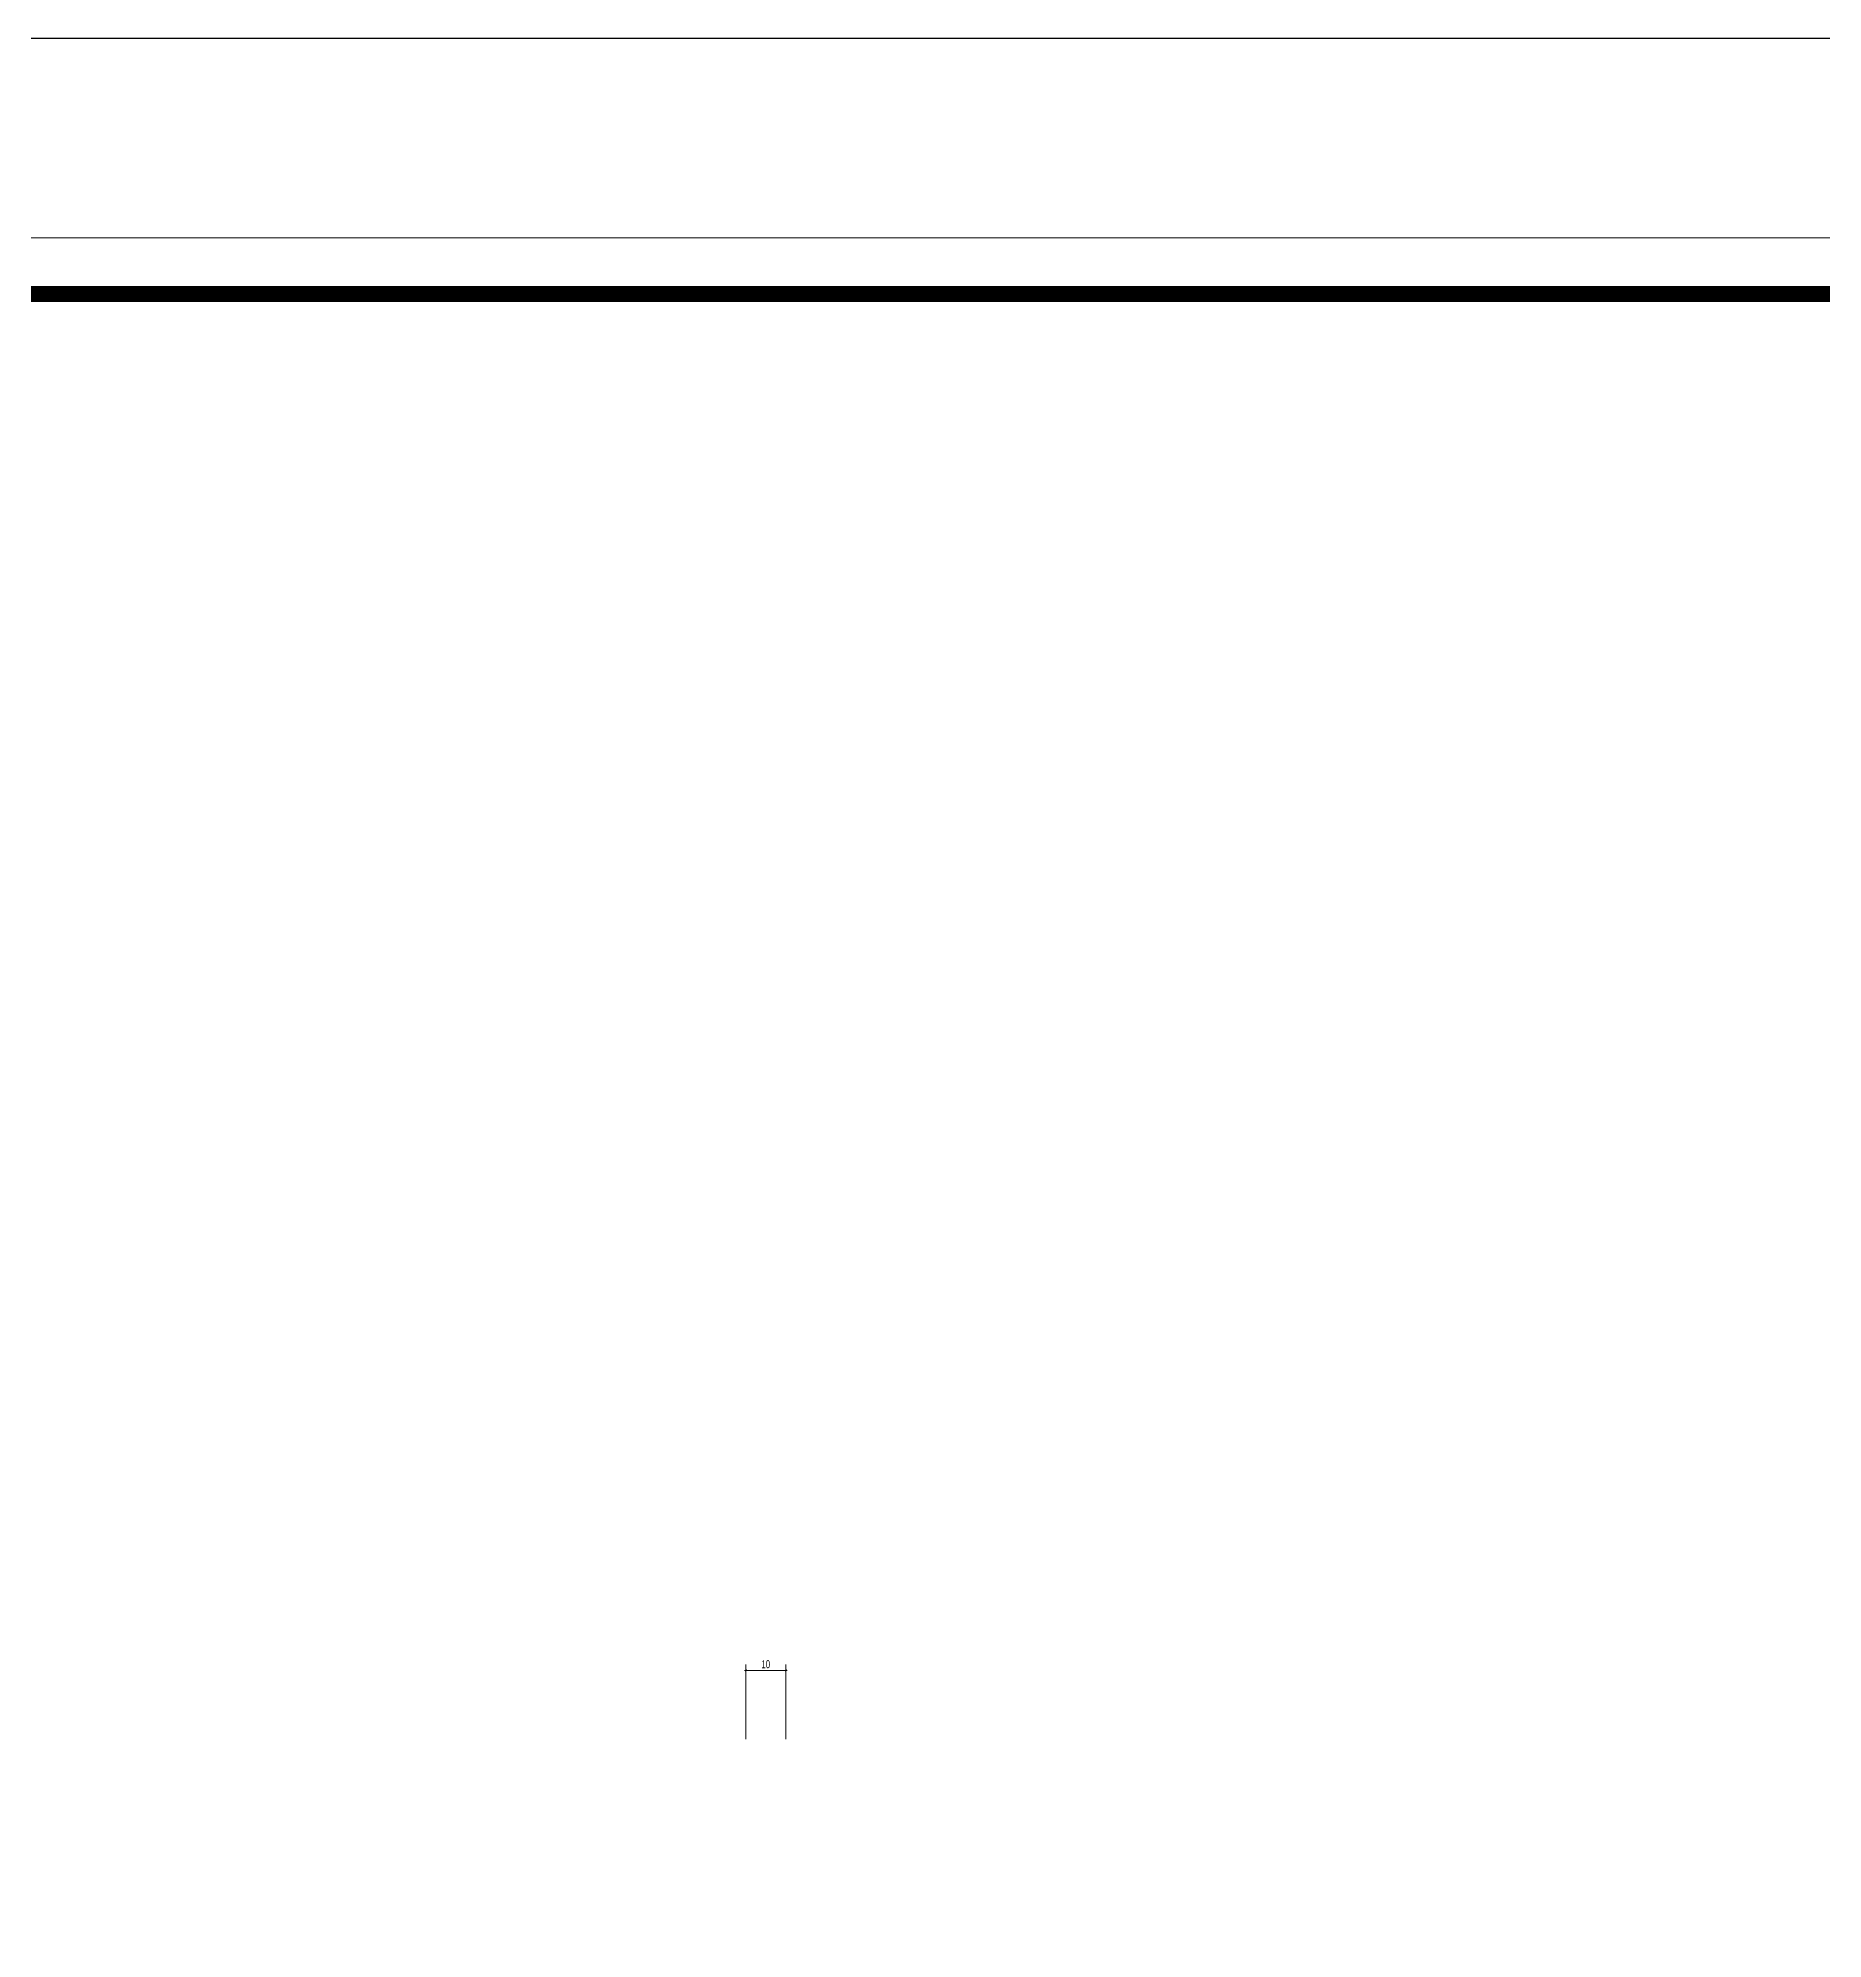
# Model space of a CAD drawing. Header units: centimetres. Extents: x 21448 to 61951, y 7284 to 18464.
# Drawn here: x 49640.9 to 50087.3, y 17989.3 to 18464.5 of the extents above; entities that cross this region are included whole.
import ezdxf
from ezdxf.enums import TextEntityAlignment as Align

# ---------------------------------------------------------------- set-up
doc = ezdxf.new("R2010")
doc.units = ezdxf.units.CM
doc.header["$MEASUREMENT"] = 0
doc.set_wipeout_variables(frame=1)
for name, color, linetype, lineweight in [('CAT', 1, 'Continuous', 40), ('DIM', 177, 'Continuous', 20), ('TEXT', 2, 'Continuous', 20), ('THAY', 7, 'Continuous', 25)]:
    doc.layers.add(name, color=color, linetype=linetype, lineweight=lineweight)
doc.styles.add('Arch-Dim', font='hoatbif.shx', dxfattribs={"width": 0.65})
doc.styles.add('text11', font='VHAVAN_2.TTF', dxfattribs={"width": 0.7, "height": 200})
doc.styles.add('TXTDIM', font='VNARIAL_1.TTF', dxfattribs={"width": 0.7})
doc.styles.add('VnAvantH', font='VHARIAL_0.TTF')
doc.dimstyles.new('LAYOUT', dxfattribs={"dimscale": 0, "dimtxt": 2, "dimasz": 0.3, "dimexe": 1.5, "dimexo": 0, "dimgap": 0.5, "dimtad": 1, "dimdec": 0, "dimzin": 12, "dimdsep": 46, "dimtxsty": 'TXTDIM', "dimblk": 'SLASH', "dimcen": 1.5, "dimclrd": 256, "dimclre": 256, "dimclrt": 2, "dimadec": 0, "dimazin": 0, "dimtfac": 1, "dimtdec": 0, "dimtix": 1, "dimtmove": 0, "dimatfit": 3, "dimldrblk": 'CLOSEDBLANK', "dimfxl": 2, "dimtolj": 1, "dimtzin": 0, "dimlwd": 9, "dimlwe": 9, "dimarcsym": 1})

# ---------------------------------------------------------------- blocks, each defined once
blk = doc.blocks.new('SLASH')
at = {"layer": 'DIM', "color": 16}
blk.add_line((-1.2, 0), (1.2, 0), dxfattribs=at)
at = {"layer": 'DIM', "color": 16, "linetype": 'Continuous'}
blk.add_line((-0.6, -0.6), (0.6, 0.6), dxfattribs=at)
blk = doc.blocks.new('*D159')
at = {"layer": 'Defpoints', "color": 0}
for p in [(49827.89, 18056.42), (49817.89, 18039.18), (49827.89, 18039.18)]:
    blk.add_point(p, dxfattribs=at)
at = {"layer": 'DIM', "lineweight": 9}
for p, q in [((49817.89, 18039.18), (49817.89, 18057.92)), ((49818.19, 18056.42), (49827.59, 18056.42)), ((49827.89, 18039.18), (49827.89, 18057.92))]:
    blk.add_line(p, q, dxfattribs=at)
at = {"layer": 'DIM', "lineweight": 9, "xscale": 0.3, "yscale": 0.3, "zscale": 0.3, "rotation": 180}
blk.add_blockref('SLASH', (49817.89, 18056.42), dxfattribs=at)
at = {"layer": 'DIM', "lineweight": 9, "xscale": 0.3, "yscale": 0.3, "zscale": 0.3}
blk.add_blockref('SLASH', (49827.89, 18056.42), dxfattribs=at)
at = {"layer": 'DIM', "color": 2, "insert": (49822.89, 18057.94), "char_height": 2, "attachment_point": 5, "style": 'TXTDIM'}
blk.add_mtext('\\A1;10', dxfattribs=at)
blk = doc.blocks.new('_ClosedBlank')
at = {"color": 0, "linetype": 'ByBlock', "lineweight": -2}
for p, q in [((-1, 0.2), (0, 0)), ((-1, 0.2), (-1, -0.2)), ((0, 0), (-1, -0.2))]:
    blk.add_line(p, q, dxfattribs=at)
blk = doc.blocks.new('KhungA3')
blk.add_wipeout([(140.4, 3560.4), (140.4, 28560.6), (40094.9, 28560.6), (40140.1, 28560.6), (40140.1, 3560.4), (40780.5, 3560.4), (40780.5, 29200.5), (-1219.5, 29200.5), (-1219.5, -499.5), (40780.5, -499.5), (40780.5, 3560.4)])
at = {"layer": 'CAT', "color": 16, "const_width": 39.5}
blk.add_lwpolyline([(40140.1, 3560.4), (140.4, 3560.4), (140.4, 28560.6), (40140.1, 28560.6)], close=True, dxfattribs=at)
at = {"layer": 'Defpoints', "color": 250}
blk.add_lwpolyline([(-1219.5, 29200.5), (40780.5, 29200.5), (40780.5, -499.5), (-1219.5, -499.5)], close=True, dxfattribs=at)
at = {"layer": 'TEXT', "color": 250}
blk.add_lwpolyline([(0, 28701), (0, 0), (40280.5, 0), (40280.5, 28701)], close=True, dxfattribs=at)
at = {"layer": 'TEXT', "color": 250, "style": 'VnAvantH'}
for tag, p in [('TENBV1', (36103, 2389.8)), ('TENBVE2', (36130, 1905.4)), ('TENBVE3', (36130, 1410.6))]:
    blk.add_attdef(tag, text='', height=250, dxfattribs=at).set_placement(p, align=Align.CENTER)
at = {"layer": 'TEXT', "color": 7, "style": 'VnAvantH', "width": 0.85}
blk.add_attdef('KT-01', text='', height=300, dxfattribs=at).set_placement((39394.9, 409), align=Align.CENTER)
at = {"layer": 'TEXT', "color": 250}
for tag, height, style, width, p in [('GHICHU1', 250, 'text11', 0.7, (26205.2, 442.2)), ('01', 300, 'VnAvantH', 0.85, (39794.9, 405))]:
    blk.add_attdef(tag, text='', height=height, dxfattribs=dict(at, style=style, width=width)).set_placement(p, align=Align.CENTER)
at = {"layer": 'TEXT', "color": 250, "style": 'Arch-Dim', "width": 0.7}
blk.add_attdef('GHICHU', (1514, -359.7), '', height=220, dxfattribs=at)

msp = doc.modelspace()

# ---------------------------------------------------------------- dimensions: what is measured, and where the dimension line sits
at = {"layer": 'DIM'}
dim = msp.add_linear_dim(base=(49827.89, 18056.42), p1=(49817.89, 18039.18), p2=(49827.89, 18039.18), dimstyle='LAYOUT', override={"dimscale": 1}, dxfattribs=at)
dim.commit()
dim.dimension.update_dxf_attribs({"geometry": '*D159', "text_midpoint": (49822.89, 18057.94)})

# ---------------------------------------------------------------- next in the draw order: block references
at = {"layer": 'THAY', "xscale": 0.09999999997671694, "yscale": 0.1000000000058208, "zscale": 0.0999999999789809}
msp.add_blockref('KhungA3', (49286.86, 15544.43), dxfattribs=at)

doc.saveas('drawing.dxf')
